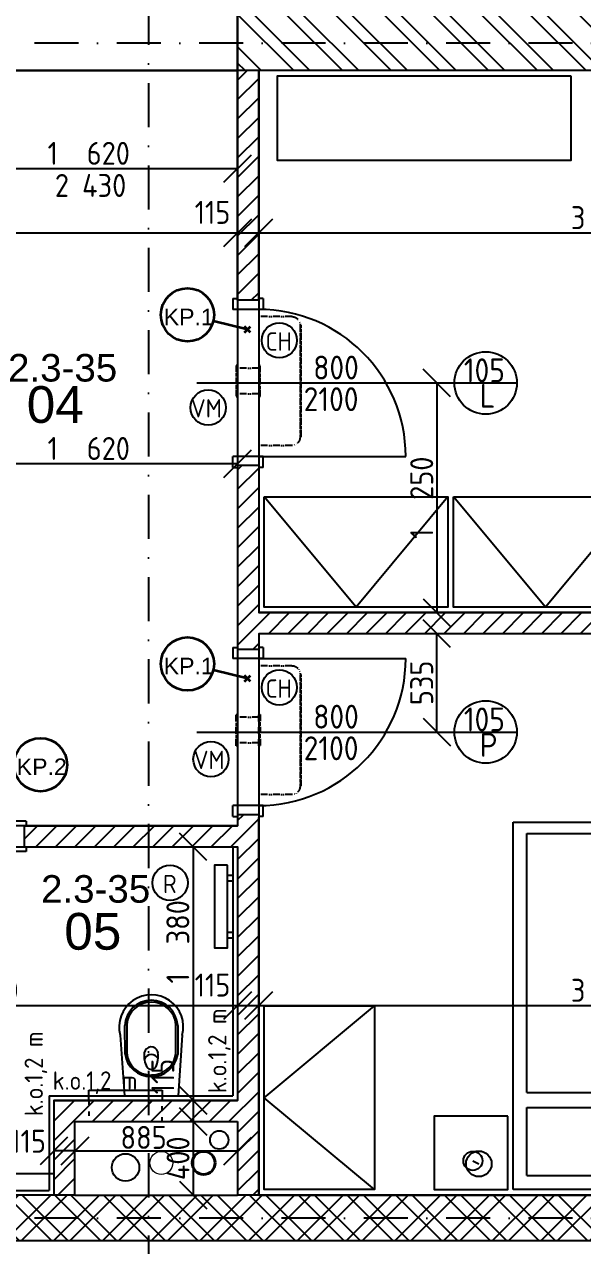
# Model space of a CAD drawing. Extents: x 4511820 to 5180432, y -1526536 to -944957.
# Drawn here: x 5104072 to 5107110, y -1225649 to -1219003 of the extents above; entities that cross this region are included whole.
import ezdxf

# ---------------------------------------------------------------- set-up
doc = ezdxf.new("R2010")
doc.units = 0
doc.header["$MEASUREMENT"] = 0
for name, pattern in [('ACAD_ISO03W100', [30, 12, -18]), ('ACAD_ISO12W100', [22, 12, -3, 0.5, -3, 0.5, -3]), ('BODKOCIARKOVANA_3', [5.6, 3, -1.3, 0, -1.3])]:
    doc.linetypes.add(name, pattern=pattern)
doc.layers.get('0').update_dxf_attribs({"linetype": 'CONTINUOUS'})
doc.layers.get('Defpoints').update_dxf_attribs({"color": 61, "linetype": 'CONTINUOUS'})
for name, color, linetype in [('DVERE', 45, 'CONTINUOUS'), ('KÓTY', 4, 'CONTINUOUS'), ('MÚRY', 1, 'CONTINUOUS'), ('osi', 253, 'CONTINUOUS'), ('Plochy', 41, 'CONTINUOUS'), ('POPIS', 7, 'CONTINUOUS'), ('TENKÁ', 7, 'CONTINUOUS'), ('tzb', 153, 'CONTINUOUS'), ('Z-Kúrenie', 101, 'CONTINUOUS'), ('ZARIADENIE', 47, 'CONTINUOUS'), ('ZARIADOVACIE', 144, 'CONTINUOUS'), ('ZZ-chladenie', 133, 'CONTINUOUS'), ('zz-vetr', 52, 'CONTINUOUS'), ('ŠRAFY', 82, 'CONTINUOUS')]:
    doc.layers.add(name, color=color, linetype=linetype)
for name, color, linetype, lineweight in [('preklady', 74, 'CONTINUOUS', 35), ('zz-kanal-daždová', 136, 'CONTINUOUS', 40), ('zz-kanal-splaskova', 37, 'CONTINUOUS', 18)]:
    doc.layers.add(name, color=color, linetype=linetype, lineweight=lineweight)
doc.styles.add('ARIAL', font='arial.ttf')
doc.styles.add('STYLE1', font='isocp.shx')
doc.dimstyles.new('STANDARD-50', dxfattribs={"dimtxt": 125, "dimasz": 150, "dimexe": 10, "dimexo": 200, "dimgap": 20, "dimtad": 1, "dimdsep": 46, "dimlunit": 6, "dimtxsty": 'STYLE1', "dimblk1": 'OBLIQUE', "dimblk2": 'OBLIQUE', "dimsah": 1, "dimcen": 2.5, "dimse1": 1, "dimse2": 1, "dimadec": 0, "dimazin": 0, "dimtfac": 1, "dimtmove": 1, "dimatfit": 3, "dimldrblk": 'OBLIQUE', "dimfxl": 1, "dimtolj": 1, "dimtzin": 0, "dimarcsym": 0})
pattern_1 = [(45, (515270.5, 214751.965), (-53.0330086, 53.0330086), [])]

# ---------------------------------------------------------------- blocks, each defined once
blk = doc.blocks.new('DVOJPOSTEL')
at = {"layer": 'ZARIADENIE', "ltscale": 0.25}
for p, q in [((4444359, -1314665.2), (4444359, -1312665.2)), ((4444359, -1312665.2), (4446159, -1312665.2)), ((4445259, -1312665.2), (4445259, -1314665.2)), ((4446159, -1312665.2), (4446159, -1314665.2)), ((4444139.6, -1312821.2), (4444171.8, -1312805.1)), ((4446378.4, -1312821.2), (4446346.2, -1312805.1)), ((4446159, -1314665.2), (4444359, -1314665.2))]:
    blk.add_line(p, q, dxfattribs=at)
at = {"layer": 'ZARIADENIE', "color": 76, "ltscale": 0.25}
for p, q in [((4444432.3, -1312741.6), (4445177.9, -1312741.6)), ((4444432.3, -1312741.6), (4444432.3, -1313110.9)), ((4445177.9, -1312741.6), (4445177.9, -1313110.9)), ((4446085.7, -1312741.6), (4445340.1, -1312741.6)), ((4445340.1, -1312741.6), (4445340.1, -1313110.9)), ((4446085.7, -1312741.6), (4446085.7, -1313110.9)), ((4444432.3, -1313110.9), (4445177.9, -1313110.9)), ((4446085.7, -1313110.9), (4445340.1, -1313110.9)), ((4444432.3, -1313193.6), (4444432.3, -1314603.6)), ((4444432.3, -1313193.6), (4445027.9, -1313193.6)), ((4445027.9, -1313193.6), (4445177.9, -1313343.6)), ((4445027.9, -1313193.6), (4445027.9, -1313343.6)), ((4445490.1, -1313193.6), (4445340.1, -1313343.6)), ((4446085.7, -1313193.6), (4445490.1, -1313193.6)), ((4445490.1, -1313193.6), (4445490.1, -1313343.6)), ((4446085.7, -1313193.6), (4446085.7, -1314603.6)), ((4445027.9, -1313343.6), (4445177.9, -1313343.6)), ((4445177.9, -1313343.6), (4445177.9, -1314603.6)), ((4445340.1, -1313343.6), (4445340.1, -1314603.6)), ((4445490.1, -1313343.6), (4445340.1, -1313343.6)), ((4444432.3, -1314603.6), (4445177.9, -1314603.6)), ((4446085.7, -1314603.6), (4445340.1, -1314603.6))]:
    blk.add_line(p, q, dxfattribs=at)
at = {"layer": 'ZARIADENIE'}
for points in [[(4444329, -1313065.2), (4443929, -1313065.2), (4443929, -1312665.2), (4444329, -1312665.2)], [(4446189, -1313065.2), (4446589, -1313065.2), (4446589, -1312665.2), (4446189, -1312665.2)]]:
    blk.add_lwpolyline(points, close=True, dxfattribs=at)
at = {"layer": 'ZARIADENIE', "ltscale": 0.25}
for centre, radius in [((4444171.8, -1312805.1), 69.7), ((4446346.2, -1312805.1), 69.7), ((4444139.6, -1312821.2), 51.9), ((4446378.4, -1312821.2), 51.9)]:
    blk.add_circle(centre, radius, dxfattribs=at)
blk = doc.blocks.new('SKRINA')
at = {"layer": 'ZARIADENIE'}
for p, q in [((4449069, -1324645.2), (4448469, -1324145.2)), ((4448469, -1325145.2), (4449069, -1324645.2))]:
    blk.add_line(p, q, dxfattribs=at)
blk.add_lwpolyline([(4448469, -1324145.2), (4448469, -1325145.2), (4449069, -1325145.2), (4449069, -1324145.2)], close=True, dxfattribs=at)
blk = doc.blocks.new('chlad2')
at = {"layer": 'ZZ-chladenie', "linetype": 'ACAD_ISO12W100', "ltscale": 3}
for p, q in [((5102412.5, -1105747.3), (5102592.5, -1105747.3)), ((5102412.5, -1106448.4), (5102592.5, -1106448.4))]:
    blk.add_line(p, q, dxfattribs=at)
blk.add_lwpolyline([(5102367.5, -1106402), (5102360.8, -1106402), (5102360.8, -1105794.8), (5102367.5, -1105794.8)], close=True, dxfattribs=at)
for centre, start, end in [((5102412.5, -1105792.3), 90, 180), ((5102412.5, -1106403.4), 180, 270)]:
    blk.add_arc(centre, 45, start, end, dxfattribs=at)
blk = doc.blocks.new('_OBLIQUE')
at = {"color": 0, "linetype": 'ByBlock'}
blk.add_line((-0.5, -0.5), (0.5, 0.5), dxfattribs=at)
blk = doc.blocks.new('*D27909')
at = {"layer": 'Defpoints', "color": 0}
for p in [(5102372.5, -1224342.5), (5105232.5, -1224342.5), (5105232.5, -1224342.5)]:
    blk.add_point(p, dxfattribs=at)
at = {"layer": 'KÓTY', "color": 0, "lineweight": -2}
blk.add_line((5102372.5, -1224342.5), (5105232.5, -1224342.5), dxfattribs=at)
at = {"layer": 'KÓTY', "color": 0, "linetype": 'ByBlock', "lineweight": -2, "xscale": 150, "yscale": 150, "zscale": 150, "rotation": 180}
blk.add_blockref('_OBLIQUE', (5102372.5, -1224342.5), dxfattribs=at)
at = {"layer": 'KÓTY', "color": 0, "linetype": 'ByBlock', "lineweight": -2, "xscale": 150, "yscale": 150, "zscale": 150}
blk.add_blockref('_OBLIQUE', (5105232.5, -1224342.5), dxfattribs=at)
at = {"layer": 'KÓTY', "color": 0, "insert": (5103802.5, -1224260), "char_height": 125, "attachment_point": 5, "style": 'STYLE1'}
blk.add_mtext('\\A1;2ﾠ860', dxfattribs=at)
blk = doc.blocks.new('*D27910')
at = {"layer": 'Defpoints', "color": 0}
for p in [(5105232.5, -1224342.5), (5105347.5, -1224342.5), (5105347.5, -1224346.7)]:
    blk.add_point(p, dxfattribs=at)
at = {"layer": 'KÓTY', "color": 0, "lineweight": -2}
blk.add_line((5105232.5, -1224342.5), (5105347.5, -1224342.5), dxfattribs=at)
at = {"layer": 'KÓTY', "color": 0, "linetype": 'ByBlock', "lineweight": -2, "xscale": 150, "yscale": 150, "zscale": 150, "rotation": 180}
blk.add_blockref('_OBLIQUE', (5105232.5, -1224342.5), dxfattribs=at)
at = {"layer": 'KÓTY', "color": 0, "linetype": 'ByBlock', "lineweight": -2, "xscale": 150, "yscale": 150, "zscale": 150}
blk.add_blockref('_OBLIQUE', (5105347.5, -1224342.5), dxfattribs=at)
at = {"layer": 'KÓTY', "color": 0, "insert": (5105096, -1224231.5), "char_height": 125, "attachment_point": 5, "style": 'STYLE1'}
blk.add_mtext('\\A1;115', dxfattribs=at)
blk = doc.blocks.new('*D27911')
at = {"layer": 'Defpoints', "color": 0}
for p in [(5105347.5, -1224346.7), (5109232.5, -1224342.5), (5109232.5, -1224346.7)]:
    blk.add_point(p, dxfattribs=at)
at = {"layer": 'KÓTY', "color": 0, "lineweight": -2}
blk.add_line((5105347.5, -1224342.5), (5109232.5, -1224342.5), dxfattribs=at)
at = {"layer": 'KÓTY', "color": 0, "linetype": 'ByBlock', "lineweight": -2, "xscale": 150, "yscale": 150, "zscale": 150, "rotation": 180}
blk.add_blockref('_OBLIQUE', (5105347.5, -1224342.5), dxfattribs=at)
at = {"layer": 'KÓTY', "color": 0, "linetype": 'ByBlock', "lineweight": -2, "xscale": 150, "yscale": 150, "zscale": 150}
blk.add_blockref('_OBLIQUE', (5109232.5, -1224342.5), dxfattribs=at)
at = {"layer": 'KÓTY', "color": 0, "insert": (5107290, -1224260), "char_height": 125, "attachment_point": 5, "style": 'STYLE1'}
blk.add_mtext('\\A1;3ﾠ885', dxfattribs=at)
blk = doc.blocks.new('*D27927')
at = {"layer": 'Defpoints', "color": 0}
for p in [(5106248.3, -1222319.2), (5106317, -1222319.2), (5106412.8, -1222854.2)]:
    blk.add_point(p, dxfattribs=at)
at = {"layer": 'KÓTY', "color": 0, "lineweight": -2}
blk.add_line((5106317, -1222854.2), (5106317, -1222319.2), dxfattribs=at)
at = {"layer": 'KÓTY', "color": 0, "linetype": 'ByBlock', "lineweight": -2, "xscale": 150, "yscale": 150, "zscale": 150}
for p, rotation in [((5106317, -1222319.2), 90), ((5106317, -1222854.2), 270)]:
    blk.add_blockref('_OBLIQUE', p, dxfattribs=dict(at, rotation=rotation))
at = {"layer": 'KÓTY', "color": 0, "insert": (5106234.5, -1222586.7), "char_height": 125, "attachment_point": 5, "rotation": 90, "style": 'STYLE1'}
blk.add_mtext('\\A1;535', dxfattribs=at)
blk = doc.blocks.new('*D27928')
at = {"layer": 'Defpoints', "color": 0}
for p in [(5106040.3, -1220954.2), (5106040.3, -1222204.2), (5106317, -1222204.2)]:
    blk.add_point(p, dxfattribs=at)
at = {"layer": 'KÓTY', "color": 0, "lineweight": -2}
blk.add_line((5106317, -1220954.2), (5106317, -1222204.2), dxfattribs=at)
at = {"layer": 'KÓTY', "color": 0, "linetype": 'ByBlock', "lineweight": -2, "xscale": 150, "yscale": 150, "zscale": 150}
for p, rotation in [((5106317, -1220954.2), 90), ((5106317, -1222204.2), 270)]:
    blk.add_blockref('_OBLIQUE', p, dxfattribs=dict(at, rotation=rotation))
at = {"layer": 'KÓTY', "color": 0, "insert": (5106234.5, -1221579.2), "char_height": 125, "attachment_point": 5, "rotation": 90, "style": 'STYLE1'}
blk.add_mtext('\\A1;1ﾠ250', dxfattribs=at)
blk = doc.blocks.new('*D27947')
at = {"layer": 'Defpoints', "color": 0}
for p in [(5105232.5, -1220137), (5105347.5, -1220137), (5105347.5, -1220141.2)]:
    blk.add_point(p, dxfattribs=at)
at = {"layer": 'KÓTY', "color": 0, "lineweight": -2}
blk.add_line((5105232.5, -1220137), (5105347.5, -1220137), dxfattribs=at)
at = {"layer": 'KÓTY', "color": 0, "linetype": 'ByBlock', "lineweight": -2, "xscale": 150, "yscale": 150, "zscale": 150, "rotation": 180}
blk.add_blockref('_OBLIQUE', (5105232.5, -1220137), dxfattribs=at)
at = {"layer": 'KÓTY', "color": 0, "linetype": 'ByBlock', "lineweight": -2, "xscale": 150, "yscale": 150, "zscale": 150}
blk.add_blockref('_OBLIQUE', (5105347.5, -1220137), dxfattribs=at)
at = {"layer": 'KÓTY', "color": 0, "insert": (5105096, -1220026), "char_height": 125, "attachment_point": 5, "style": 'STYLE1'}
blk.add_mtext('\\A1;115', dxfattribs=at)
blk = doc.blocks.new('*D27948')
at = {"layer": 'Defpoints', "color": 0}
for p in [(5105347.5, -1220141.2), (5109232.5, -1220137), (5109232.5, -1220141.2)]:
    blk.add_point(p, dxfattribs=at)
at = {"layer": 'KÓTY', "color": 0, "lineweight": -2}
blk.add_line((5105347.5, -1220137), (5109232.5, -1220137), dxfattribs=at)
at = {"layer": 'KÓTY', "color": 0, "linetype": 'ByBlock', "lineweight": -2, "xscale": 150, "yscale": 150, "zscale": 150, "rotation": 180}
blk.add_blockref('_OBLIQUE', (5105347.5, -1220137), dxfattribs=at)
at = {"layer": 'KÓTY', "color": 0, "linetype": 'ByBlock', "lineweight": -2, "xscale": 150, "yscale": 150, "zscale": 150}
blk.add_blockref('_OBLIQUE', (5109232.5, -1220137), dxfattribs=at)
at = {"layer": 'KÓTY', "color": 0, "insert": (5107290, -1220054.5), "char_height": 125, "attachment_point": 5, "style": 'STYLE1'}
blk.add_mtext('\\A1;3ﾠ885', dxfattribs=at)
blk = doc.blocks.new('*D27951')
at = {"layer": 'Defpoints', "color": 0}
for p in [(5103612.5, -1219254.2), (5105232.5, -1219254.2), (5105232.5, -1219787)]:
    blk.add_point(p, dxfattribs=at)
at = {"layer": 'KÓTY', "color": 0, "lineweight": -2}
blk.add_line((5103612.5, -1219787), (5105232.5, -1219787), dxfattribs=at)
at = {"layer": 'KÓTY', "color": 0, "linetype": 'ByBlock', "lineweight": -2, "xscale": 150, "yscale": 150, "zscale": 150, "rotation": 180}
blk.add_blockref('_OBLIQUE', (5103612.5, -1219787), dxfattribs=at)
at = {"layer": 'KÓTY', "color": 0, "linetype": 'ByBlock', "lineweight": -2, "xscale": 150, "yscale": 150, "zscale": 150}
blk.add_blockref('_OBLIQUE', (5105232.5, -1219787), dxfattribs=at)
at = {"layer": 'KÓTY', "color": 0, "insert": (5104422.5, -1219704.5), "char_height": 125, "attachment_point": 5, "style": 'STYLE1'}
blk.add_mtext('\\A1;1ﾠ620', dxfattribs=at)
blk = doc.blocks.new('*D27953')
at = {"layer": 'Defpoints', "color": 0}
for p in [(5104232.5, -1225259.2), (5103300, -1225374.2), (5104232.5, -1225374.2)]:
    blk.add_point(p, dxfattribs=at)
at = {"layer": 'KÓTY', "color": 0, "lineweight": -2}
blk.add_line((5103300, -1225259.2), (5103300, -1225374.2), dxfattribs=at)
at = {"layer": 'KÓTY', "color": 0, "linetype": 'ByBlock', "lineweight": -2, "xscale": 150, "yscale": 150, "zscale": 150}
for p, rotation in [((5103300, -1225259.2), 90), ((5103300, -1225374.2), 270)]:
    blk.add_blockref('_OBLIQUE', p, dxfattribs=dict(at, rotation=rotation))
at = {"layer": 'KÓTY', "color": 0, "insert": (5103251, -1225074), "char_height": 125, "attachment_point": 5, "rotation": 90, "style": 'STYLE1'}
blk.add_mtext('\\A1;115', dxfattribs=at)
blk = doc.blocks.new('*D27954')
at = {"layer": 'Defpoints', "color": 0}
for p in [(5104347.5, -1224974.2), (5105232.5, -1224974.2), (5105232.5, -1225134)]:
    blk.add_point(p, dxfattribs=at)
at = {"layer": 'KÓTY', "color": 0, "lineweight": -2}
blk.add_line((5104347.5, -1225134), (5105232.5, -1225134), dxfattribs=at)
at = {"layer": 'KÓTY', "color": 0, "linetype": 'ByBlock', "lineweight": -2, "xscale": 150, "yscale": 150, "zscale": 150, "rotation": 180}
blk.add_blockref('_OBLIQUE', (5104347.5, -1225134), dxfattribs=at)
at = {"layer": 'KÓTY', "color": 0, "linetype": 'ByBlock', "lineweight": -2, "xscale": 150, "yscale": 150, "zscale": 150}
blk.add_blockref('_OBLIQUE', (5105232.5, -1225134), dxfattribs=at)
at = {"layer": 'KÓTY', "color": 0, "insert": (5104720.9, -1225060.5), "char_height": 125, "attachment_point": 5, "style": 'STYLE1'}
blk.add_mtext('\\A1;885', dxfattribs=at)
blk = doc.blocks.new('*D27955')
at = {"layer": 'Defpoints', "color": 0}
for p in [(5104232.5, -1224974.2), (5104347.5, -1224974.2), (5104232.5, -1225134)]:
    blk.add_point(p, dxfattribs=at)
at = {"layer": 'KÓTY', "color": 0, "lineweight": -2}
blk.add_line((5104347.5, -1225134), (5104232.5, -1225134), dxfattribs=at)
at = {"layer": 'KÓTY', "color": 0, "linetype": 'ByBlock', "lineweight": -2, "xscale": 150, "yscale": 150, "zscale": 150, "rotation": 180}
blk.add_blockref('_OBLIQUE', (5104232.5, -1225134), dxfattribs=at)
at = {"layer": 'KÓTY', "color": 0, "linetype": 'ByBlock', "lineweight": -2, "xscale": 150, "yscale": 150, "zscale": 150}
blk.add_blockref('_OBLIQUE', (5104347.5, -1225134), dxfattribs=at)
at = {"layer": 'KÓTY', "color": 0, "insert": (5104092.5, -1225081.5), "char_height": 125, "attachment_point": 5, "style": 'STYLE1'}
blk.add_mtext('\\A1;115', dxfattribs=at)
blk = doc.blocks.new('*D27956')
at = {"layer": 'Defpoints', "color": 0}
for p in [(5105143.5, -1224974.2), (5104991, -1225374.2), (5105143.5, -1225374.2)]:
    blk.add_point(p, dxfattribs=at)
at = {"layer": 'KÓTY', "color": 0, "lineweight": -2}
blk.add_line((5104991, -1224974.2), (5104991, -1225374.2), dxfattribs=at)
at = {"layer": 'KÓTY', "color": 0, "linetype": 'ByBlock', "lineweight": -2, "xscale": 150, "yscale": 150, "zscale": 150}
for p, rotation in [((5104991, -1224974.2), 90), ((5104991, -1225374.2), 270)]:
    blk.add_blockref('_OBLIQUE', p, dxfattribs=dict(at, rotation=rotation))
at = {"layer": 'KÓTY', "color": 0, "insert": (5104908.5, -1225174.2), "char_height": 125, "attachment_point": 5, "rotation": 90, "style": 'STYLE1'}
blk.add_mtext('\\A1;400', dxfattribs=at)
blk = doc.blocks.new('*D27957')
at = {"layer": 'Defpoints', "color": 0}
for p in [(5105143.5, -1224859.2), (5104991, -1224974.2), (5105143.5, -1224974.2)]:
    blk.add_point(p, dxfattribs=at)
at = {"layer": 'KÓTY', "color": 0, "lineweight": -2}
blk.add_line((5104991, -1224859.2), (5104991, -1224974.2), dxfattribs=at)
at = {"layer": 'KÓTY', "color": 0, "linetype": 'ByBlock', "lineweight": -2, "xscale": 150, "yscale": 150, "zscale": 150}
for p, rotation in [((5104991, -1224859.2), 90), ((5104991, -1224974.2), 270)]:
    blk.add_blockref('_OBLIQUE', p, dxfattribs=dict(at, rotation=rotation))
at = {"layer": 'KÓTY', "color": 0, "insert": (5104825.5, -1224729), "char_height": 125, "attachment_point": 5, "rotation": 90, "style": 'STYLE1'}
blk.add_mtext('\\A1;115', dxfattribs=at)
blk = doc.blocks.new('*D27958')
at = {"layer": 'Defpoints', "color": 0}
for p in [(5105143.5, -1223479.2), (5104991, -1224859.2), (5105143.5, -1224859.2)]:
    blk.add_point(p, dxfattribs=at)
at = {"layer": 'KÓTY', "color": 0, "lineweight": -2}
blk.add_line((5104991, -1223479.2), (5104991, -1224859.2), dxfattribs=at)
at = {"layer": 'KÓTY', "color": 0, "linetype": 'ByBlock', "lineweight": -2, "xscale": 150, "yscale": 150, "zscale": 150}
for p, rotation in [((5104991, -1223479.2), 90), ((5104991, -1224859.2), 270)]:
    blk.add_blockref('_OBLIQUE', p, dxfattribs=dict(at, rotation=rotation))
at = {"layer": 'KÓTY', "color": 0, "insert": (5104907.5, -1223996), "char_height": 125, "attachment_point": 5, "rotation": 90, "style": 'STYLE1'}
blk.add_mtext('\\A1;1ﾠ380', dxfattribs=at)
blk = doc.blocks.new('*D27960')
at = {"layer": 'Defpoints', "color": 0}
for p in [(5105232.5, -1221393.5), (5103612.5, -1221874.2), (5105232.5, -1221874.2)]:
    blk.add_point(p, dxfattribs=at)
at = {"layer": 'KÓTY', "color": 0, "lineweight": -2}
blk.add_line((5103612.5, -1221393.5), (5105232.5, -1221393.5), dxfattribs=at)
at = {"layer": 'KÓTY', "color": 0, "linetype": 'ByBlock', "lineweight": -2, "xscale": 150, "yscale": 150, "zscale": 150, "rotation": 180}
blk.add_blockref('_OBLIQUE', (5103612.5, -1221393.5), dxfattribs=at)
at = {"layer": 'KÓTY', "color": 0, "linetype": 'ByBlock', "lineweight": -2, "xscale": 150, "yscale": 150, "zscale": 150}
blk.add_blockref('_OBLIQUE', (5105232.5, -1221393.5), dxfattribs=at)
at = {"layer": 'KÓTY', "color": 0, "insert": (5104422.5, -1221311), "char_height": 125, "attachment_point": 5, "style": 'STYLE1'}
blk.add_mtext('\\A1;1ﾠ620', dxfattribs=at)
blk = doc.blocks.new('*D27962')
at = {"layer": 'Defpoints', "color": 0}
for p in [(5096312.5, -1219254.2), (5105232.5, -1219254.2), (5105232.5, -1220137)]:
    blk.add_point(p, dxfattribs=at)
at = {"layer": 'KÓTY', "color": 0, "lineweight": -2}
blk.add_line((5096312.5, -1220137), (5105232.5, -1220137), dxfattribs=at)
at = {"layer": 'KÓTY', "color": 0, "linetype": 'ByBlock', "lineweight": -2, "xscale": 150, "yscale": 150, "zscale": 150, "rotation": 180}
blk.add_blockref('_OBLIQUE', (5096312.5, -1220137), dxfattribs=at)
at = {"layer": 'KÓTY', "color": 0, "linetype": 'ByBlock', "lineweight": -2, "xscale": 150, "yscale": 150, "zscale": 150}
blk.add_blockref('_OBLIQUE', (5105232.5, -1220137), dxfattribs=at)
at = {"layer": 'KÓTY', "color": 0, "insert": (5100772.5, -1220054.5), "char_height": 125, "attachment_point": 5, "style": 'STYLE1'}
blk.add_mtext('\\A1;8ﾠ920', dxfattribs=at)

msp = doc.modelspace()

# ---------------------------------------------------------------- hatches: boundary and pattern name
at = {"layer": 'ŠRAFY'}
h = msp.add_hatch(dxfattribs=at)
h.set_pattern_fill('ANSI32', color=256, scale=500, angle=90)
h.set_pattern_definition([(135, (515810.9, -44587.94), (-132.5825215, -132.5825215), []), (135, (515810.9, -44499.55), (-132.5825215, -132.5825215), [])])
h.paths.add_polyline_path([(5105347.5, -1219254.226), (5109232.5, -1219254.226), (5109232.5, -1218954.226), (5105347.5, -1218954.226), (5105232.5, -1218954.226), (5105232.5, -1219254.226)])
at = {"layer": 'ŠRAFY', "ltscale": 0.25}
h = msp.add_hatch(dxfattribs=at)
h.set_pattern_fill('ANSI31', color=256, scale=600, style=0)
h.set_pattern_definition(pattern_1)
h.paths.add_polyline_path([(5105232.5, -1220494.226), (5105232.5, -1220504.226), (5105347.5, -1220504.226), (5105347.5, -1220494.226), (5105347.5, -1219254.226), (5105232.5, -1219254.226)])
h = msp.add_hatch(dxfattribs=at)
h.set_pattern_fill('ANSI31', color=256, scale=600, style=0)
h.set_pattern_definition(pattern_1)
h.paths.add_polyline_path([(5109232.5, -1222319.226), (5109232.5, -1222204.226), (5105347.5, -1222204.226), (5105347.5, -1221404.226), (5105232.5, -1221404.226), (5105232.5, -1222404.226), (5105347.5, -1222404.226), (5105347.5, -1222319.226)])
h = msp.add_hatch(dxfattribs=at)
h.set_pattern_fill('ANSI31', color=256, scale=600, style=0)
h.set_pattern_definition(pattern_1)
h.paths.add_polyline_path([(5104347.5, -1225374.226), (5104347.5, -1224974.226), (5105232.5, -1224974.226), (5105232.5, -1225374.226), (5105347.5, -1225374.226), (5105347.5, -1223304.226), (5105232.5, -1223304.226), (5105232.5, -1223364.226), (5104072.5, -1223364.226), (5104072.5, -1223479.226), (5105232.5, -1223479.226), (5105232.5, -1224859.226), (5104232.5, -1224859.226), (5104232.5, -1225374.226)])
at = {"layer": 'ŠRAFY'}
h = msp.add_hatch(dxfattribs=at)
h.set_pattern_fill('ANSI32', color=256, scale=500)
h.set_pattern_definition([(45, (515810.9, -45114.18), (-132.5825215, 132.5825215), []), (45, (515899.28, -45114.18), (-132.5825215, 132.5825215), [])])
h.paths.add_polyline_path([(5109232.5, -1225624.226), (5109232.5, -1225374.226), (5105347.5, -1225374.226), (5105232.5, -1225374.226), (5104347.5, -1225374.226), (5104232.5, -1225374.226), (5102372.5, -1225374.226), (5102232.5, -1225374.226), (5096312.5, -1225374.226), (5096312.5, -1225624.226)])
h = msp.add_hatch(dxfattribs=at)
h.set_pattern_fill('ANSI32', color=256, scale=500, angle=90)
h.set_pattern_definition([(135, (515810.9, -45114.18), (-132.5825215, -132.5825215), []), (135, (515810.9, -45025.8), (-132.5825215, -132.5825215), [])])
h.paths.add_polyline_path([(5109232.5, -1225624.226), (5109232.5, -1225374.226), (5105347.5, -1225374.226), (5105232.5, -1225374.226), (5104347.5, -1225374.226), (5104232.5, -1225374.226), (5102372.5, -1225374.226), (5102232.5, -1225374.226), (5096312.5, -1225374.226), (5096312.5, -1225624.226)])

# ---------------------------------------------------------------- linework, layer by layer
at = {"layer": 'DVERE', "ltscale": 0.25}
for p, q in [((5105207.5, -1220494.226), (5105207.5, -1220554.226)), ((5105207.5, -1220494.226), (5105232.5, -1220494.226)), ((5105372.5, -1220494.226), (5105347.5, -1220494.226)), ((5105372.5, -1220494.226), (5105372.5, -1220554.226)), ((5105372.5, -1220554.226), (5105207.5, -1220554.226)), ((5105232.5, -1220554.226), (5105232.5, -1221354.226)), ((5105347.5, -1220554.226), (5105347.5, -1221354.226)), ((5105010.172, -1220954.226), (5106412.828, -1220954.226)), ((5106412.828, -1220954.226), (5106752.828, -1220954.226)), ((5105207.5, -1221414.226), (5105207.5, -1221354.226)), ((5105372.5, -1221354.226), (5105207.5, -1221354.226)), ((5105347.5, -1221354.226), (5106147.5, -1221354.226)), ((5105372.5, -1221414.226), (5105372.5, -1221354.226)), ((5105207.5, -1221414.226), (5105232.5, -1221414.226)), ((5105372.5, -1221414.226), (5105347.5, -1221414.226)), ((5105207.5, -1222394.226), (5105207.5, -1222454.226)), ((5105207.5, -1222394.226), (5105232.5, -1222394.226)), ((5105372.5, -1222394.226), (5105347.5, -1222394.226)), ((5105372.5, -1222394.226), (5105372.5, -1222454.226)), ((5105372.5, -1222454.226), (5105207.5, -1222454.226)), ((5105232.5, -1222454.226), (5105232.5, -1223254.226)), ((5105347.5, -1222454.226), (5105347.5, -1223254.226)), ((5105347.5, -1222454.226), (5106147.5, -1222454.226)), ((5105010.172, -1222854.226), (5106412.828, -1222854.226)), ((5106412.828, -1222854.226), (5106752.828, -1222854.226)), ((5105207.5, -1223314.226), (5105207.5, -1223254.226)), ((5105372.5, -1223254.226), (5105207.5, -1223254.226)), ((5105372.5, -1223314.226), (5105372.5, -1223254.226)), ((5104082.5, -1223339.226), (5104022.5, -1223339.226)), ((5104082.5, -1223339.226), (5104082.5, -1223364.226)), ((5105207.5, -1223314.226), (5105232.5, -1223314.226)), ((5105372.5, -1223314.226), (5105347.5, -1223314.226)), ((5104082.5, -1223504.226), (5104022.5, -1223504.226)), ((5104082.5, -1223479.226), (5104082.5, -1223504.226))]:
    msp.add_line(p, q, dxfattribs=at)
for centre in [(5106582.828, -1220954.226), (5106582.828, -1222854.226)]:
    msp.add_circle(centre, 170, dxfattribs=at)
for centre, start, end in [((5105347.5, -1221354.226), 0, 90), ((5105347.5, -1222454.226), 270, 0)]:
    msp.add_arc(centre, 800, start, end, dxfattribs=at)
at = {"layer": 'MÚRY'}
for p, q in [((5105232.5, -1220504.226), (5105232.5, -1218954.226)), ((5109232.5, -1219254.226), (5105347.5, -1219254.226)), ((5105347.5, -1220504.226), (5105347.5, -1219254.226)), ((5105232.5, -1221404.226), (5105232.5, -1222404.226)), ((5105347.5, -1221404.226), (5105347.5, -1222204.226)), ((5109232.5, -1222204.226), (5105347.5, -1222204.226)), ((5109232.5, -1222319.226), (5105347.5, -1222319.226)), ((5105347.5, -1222319.226), (5105347.5, -1222404.226)), ((5105347.5, -1223304.226), (5105347.5, -1225374.226)), ((5104347.5, -1225374.226), (5104347.5, -1224974.226)), ((5109232.5, -1225374.226), (5105347.5, -1225374.226))]:
    msp.add_line(p, q, dxfattribs=at)
at = {"layer": 'MÚRY', "ltscale": 0.25}
for p, q in [((5105347.5, -1220504.226), (5105232.5, -1220504.226)), ((5105347.5, -1221404.226), (5105232.5, -1221404.226)), ((5105347.5, -1222404.226), (5105232.5, -1222404.226)), ((5105347.5, -1223304.226), (5105232.5, -1223304.226)), ((5105232.5, -1223304.226), (5105232.5, -1223364.226)), ((5104072.5, -1223364.226), (5105232.5, -1223364.226)), ((5104072.5, -1223479.226), (5104072.5, -1223364.226)), ((5105347.5, -1225374.226), (5105347.5, -1223319.226)), ((5104072.5, -1223479.226), (5105232.5, -1223479.226)), ((5105232.5, -1223479.226), (5105232.5, -1224859.226)), ((5104232.5, -1224859.226), (5104232.5, -1225374.226)), ((5104232.5, -1224859.226), (5105232.5, -1224859.226)), ((5104347.5, -1224974.226), (5105232.5, -1224974.226)), ((5105232.5, -1224974.226), (5105232.5, -1225374.226)), ((5104232.5, -1225374.226), (5102372.5, -1225374.226)), ((5104347.5, -1225374.226), (5105232.5, -1225374.226)), ((5104347.5, -1225374.226), (5105232.5, -1225374.226))]:
    msp.add_line(p, q, dxfattribs=at)
at = {"layer": 'osi', "linetype": 'BODKOCIARKOVANA_3', "ltscale": 80}
for p, q in [((5104747.5, -1198261.132), (5104747.5, -1230189.035)), ((5157242.5, -1219104.226), (5093572.5, -1219104.226)), ((5157242.5, -1225499.226), (5093572.5, -1225499.226))]:
    msp.add_line(p, q, dxfattribs=at)
at = {"layer": 'Plochy'}
for points in [[(5103612.5, -1212834.226), (5107232.5, -1212834.226), (5107232.5, -1214589.226), (5105232.5, -1214589.226), (5105232.5, -1219254.226), (5103612.5, -1219254.226)], [(5102372.5, -1223364.226), (5102372.5, -1221874.226), (5103612.5, -1221874.226), (5103612.5, -1219254.226), (5105232.5, -1219254.226), (5105232.5, -1223364.226)], [(5109232.5, -1219254.226), (5105347.5, -1219254.226), (5105347.5, -1222204.226), (5109232.5, -1222204.226)], [(5109232.5, -1222319.226), (5105347.5, -1222319.226), (5105347.5, -1225374.226), (5109232.5, -1225374.226)], [(5102372.5, -1223479.226), (5105232.5, -1223479.226), (5105232.5, -1224859.226), (5104232.5, -1224859.226), (5104232.5, -1225259.226), (5102372.5, -1225259.226)]]:
    msp.add_lwpolyline(points, close=True, dxfattribs=at)
at = {"layer": 'preklady'}
for p, q in [((5105286.884, -1220663.152), (5105100.5, -1220617.881)), ((5105270.266, -1220679.769), (5105303.5, -1220646.535)), ((5105303.501, -1220679.769), (5105270.267, -1220646.535)), ((5105286.884, -1222563.152), (5105100.5, -1222517.881)), ((5105270.266, -1222579.769), (5105303.5, -1222546.535)), ((5105303.501, -1222579.769), (5105270.267, -1222546.535))]:
    msp.add_line(p, q, dxfattribs=at)
at = {"layer": 'preklady', "ltscale": 0.25}
for centre in [(5104959.597, -1220583.656), (5104959.597, -1222483.656), (5104159.715, -1223032.073)]:
    msp.add_circle(centre, 145, dxfattribs=at)
at = {"layer": 'TENKÁ', "linetype": 'ACAD_ISO12W100', "ltscale": 10}
msp.add_line((5103612.5, -1219254.226), (5105232.5, -1219254.226), dxfattribs=at)
at = {"layer": 'TENKÁ'}
for p, q in [((5105347.5, -1219254.226), (5105232.5, -1219254.226)), ((5104347.5, -1225374.226), (5104232.5, -1225374.226)), ((5105347.5, -1225374.226), (5105232.5, -1225374.226)), ((5109772.5, -1225624.226), (5095932.5, -1225624.226))]:
    msp.add_line(p, q, dxfattribs=at)
at = {"layer": 'TENKÁ', "ltscale": 0.25}
for p, q in [((5105207.5, -1223479.226), (5105207.5, -1224834.226)), ((5104207.5, -1224834.226), (5105207.5, -1224834.226)), ((5104207.5, -1224834.226), (5104207.5, -1225349.226)), ((5104207.5, -1225259.226), (5102397.5, -1225259.226)), ((5102397.5, -1225349.226), (5104207.5, -1225349.226))]:
    msp.add_line(p, q, dxfattribs=at)
at = {"layer": 'tzb'}
for p, q in [((5104422.5, -1224859.226), (5104422.5, -1224804.226)), ((5104422.5, -1224804.226), (5104822.5, -1224804.226)), ((5104822.5, -1224804.226), (5104822.5, -1224859.226))]:
    msp.add_line(p, q, dxfattribs=at)
at = {"layer": 'tzb', "linetype": 'ACAD_ISO03W100', "ltscale": 2}
for p, q in [((5104422.5, -1224859.226), (5104422.5, -1224974.226)), ((5104822.5, -1224974.226), (5104822.5, -1224859.226))]:
    msp.add_line(p, q, dxfattribs=at)
at = {"layer": 'Z-Kúrenie', "linetype": 'Continuous'}
for p, q in [((5105177.5, -1223633.636), (5105207.5, -1223633.636)), ((5105177.5, -1223663.636), (5105207.5, -1223663.636)), ((5105177.5, -1223943.636), (5105207.5, -1223943.636)), ((5105177.5, -1223973.636), (5105207.5, -1223973.636))]:
    msp.add_line(p, q, dxfattribs=at)
msp.add_lwpolyline([(5105177.5, -1223578.636), (5105107.5, -1223578.636), (5105107.5, -1224028.636), (5105177.5, -1224028.636)], close=True, dxfattribs=at)
msp.add_circle((5104865.087, -1223675.033), 96, dxfattribs=at)
at = {"layer": 'ZARIADENIE', "color": 45, "ltscale": 0.25}
msp.add_lwpolyline([(5107047.5, -1219284.226), (5105447.5, -1219284.226), (5105447.5, -1219741.993), (5107047.5, -1219741.993)], close=True, dxfattribs=at)
at = {"layer": 'ZARIADOVACIE'}
for p, q in [((5104593.687, -1224504.228), (5104616.763, -1224834.226)), ((5104619.955, -1224607.092), (5104618.829, -1224451.937)), ((5104628.853, -1224445.763), (5104628.853, -1224600.423)), ((5104896.863, -1224588.584), (5104896.863, -1224445.763)), ((5104906.718, -1224451.937), (5104906.718, -1224609.345)), ((5104931.313, -1224504.227), (5104908.237, -1224834.226))]:
    msp.add_line(p, q, dxfattribs=at)
at = {"layer": 'ZARIADOVACIE', "linetype": 'Continuous'}
for p, q in [((5104799.064, -1224595.228), (5104799.226, -1224598.938)), ((5104760.801, -1224729.346), (5104763.618, -1224729.91)), ((5104762.5, -1224721.258), (5104763.396, -1224720.436))]:
    msp.add_line(p, q, dxfattribs=at)
for centre, radius, start, end in [((5104762.5, -1224458.994), 174.768, 345.0001659, 195.0000971), ((5104762.773, -1224458.311), 144.085, 2.5354705, 177.4645295), ((5104762.858, -1224458.87), 134.645, 5.5866142, 174.4133858), ((5104762.5, -1224604.914), 37.825, 14.8361986, 173.2743176), ((5104759.448, -1224588.646), 140.707, 187.5329625, 270.5509934), ((5104761.569, -1224587.961), 133.3, 185.3645776, 270.3999066), ((5104858.274, -1224616.309), 134.275, 173.2316501, 207.4086488), ((5104763.068, -1224650.629), 41.261, 26.767028, 156.4090437), ((5104764.98, -1224588.563), 131.883, 269.3117787, 359.9908706), ((5104763.937, -1224585.082), 144.828, 269.8740938, 350.3558141), ((5104662.387, -1224618.318), 138.205, 334.4779775, 8.0607786), ((5104762.995, -1224660.518), 29.701, 216.3440365, 324.2662055)]:
    msp.add_arc(centre, radius, start, end, dxfattribs=at)
at = {"layer": 'ZZ-chladenie'}
for centre in [(5105459.776, -1220722.489), (5105459.776, -1222611.555)]:
    msp.add_circle(centre, 96, dxfattribs=at)
at = {"layer": 'zz-kanal-daždová'}
msp.add_circle((5105047.5, -1225199.226), 62.5, dxfattribs=at)
at = {"layer": 'zz-kanal-splaskova'}
msp.add_circle((5104817.5, -1225199.226), 62.5, dxfattribs=at)
at = {"layer": 'zz-vetr', "linetype": 'ACAD_ISO12W100', "lineweight": -2, "ltscale": 3}
for p, q in [((5105347.5, -1220873.671), (5105232.5, -1220873.671)), ((5105347.5, -1221013.671), (5105232.5, -1221013.671)), ((5105347.5, -1222773.671), (5105232.5, -1222773.671)), ((5105347.5, -1222913.671), (5105232.5, -1222913.671))]:
    msp.add_line(p, q, dxfattribs=at)
for points in [[(5105225.5, -1221028.671), (5105232.5, -1221028.671), (5105232.5, -1220858.671), (5105225.5, -1220858.671)], [(5105347.5, -1221028.671), (5105354.5, -1221028.671), (5105354.5, -1220858.671), (5105347.5, -1220858.671)], [(5105225.5, -1222759.226), (5105232.5, -1222759.226), (5105232.5, -1222929.226), (5105225.5, -1222929.226)], [(5105347.5, -1222759.226), (5105354.5, -1222759.226), (5105354.5, -1222929.226), (5105347.5, -1222929.226)]]:
    msp.add_lwpolyline(points, close=True, dxfattribs=at)
at = {"layer": 'zz-vetr'}
for centre, radius in [((5105072.484, -1221088.351), 96), ((5105087.535, -1223001.924), 96), ((5105132.5, -1225074.226), 50), ((5104622.5, -1225224.226), 75)]:
    msp.add_circle(centre, radius, dxfattribs=at)

# ---------------------------------------------------------------- block references
at = {"layer": 'ZARIADENIE', "color": 2, "xscale": -1, "rotation": 89.9999999999999}
for p in [(3781232.309, 3226894.774), (3782262.309, 3226894.774)]:
    msp.add_blockref('SKRINA', p, dxfattribs=at)
at = {"layer": 'ZARIADENIE', "color": 2, "rotation": 180}
msp.add_blockref('DVOJPOSTEL', (9552891.5, -2538009.418), dxfattribs=at)
at = {"layer": 'ZARIADENIE', "color": 2, "xscale": -1}
msp.add_blockref('SKRINA', (9554446.5, 99800.965), dxfattribs=at)
at = {"layer": 'ZZ-chladenie', "xscale": -1}
for p in [(10207940, -114845.81), (10207940, -116745.81)]:
    msp.add_blockref('chlad2', p, dxfattribs=at)

# ---------------------------------------------------------------- texts
at = {"layer": 'DVERE', "style": 'STYLE1'}
for s, p in [('105', (5106463.798, -1220950.726)), ('L', (5106550.798, -1221089.363)), ('105', (5106463.798, -1222850.726)), ('P', (5106550.798, -1222989.363))]:
    msp.add_text(s, height=130, dxfattribs=at).set_placement(p)
at = {"layer": 'KÓTY', "insert": (5104432.498, -1219879.492), "char_height": 125, "attachment_point": 5, "style": 'STYLE1'}
msp.add_mtext('\\A1;2 430', dxfattribs=at)
at = {"layer": 'POPIS', "lineweight": 40, "ltscale": 0.25, "style": 'ARIAL'}
for s, height, p in [('2.3-35', 150, (5103983.411, -1220946.614)), ('04', 200, (5104084.938, -1221171.653)), ('2.3-35', 150, (5104162.911, -1223783.114)), ('05', 200, (5104289.311, -1224038.805))]:
    msp.add_text(s, height=height, dxfattribs=at).set_placement(p)
at = {"layer": 'preklady', "linetype": 'Continuous', "lineweight": 20, "style": 'ARIAL'}
for s, p in [('KP.1', (5104830.333, -1220639.913)), ('KP.1', (5104830.333, -1222539.913)), ('KP.2', (5104030.451, -1223088.329))]:
    msp.add_text(s, height=90, dxfattribs=at).set_placement(p)
at = {"layer": 'TENKÁ', "linetype": 'Continuous', "style": 'STYLE1'}
for s, height, p in [('800', 130, (5105643.989, -1220935.643)), ('2100', 130, (5105592.215, -1221107.75)), ('800', 130, (5105643.989, -1222835.643)), ('2100', 130, (5105592.215, -1223007.75)), ('k.o.1,2 m', 100, (5104226.317, -1224801.04))]:
    msp.add_text(s, height=height, dxfattribs=at).set_placement(p)
for p in [(5105171.922, -1224820.066), (5104173.252, -1224945.264)]:
    msp.add_text('k.o.1,2 m', height=100, rotation=90, dxfattribs=at).set_placement(p)
at = {"layer": 'Z-Kúrenie', "linetype": 'Continuous', "style": 'STYLE1'}
msp.add_text('R', height=100, dxfattribs=at).set_placement((5104826.46, -1223731.232))
at = {"layer": 'ZZ-chladenie', "style": 'STYLE1'}
for p in [(5105385.149, -1220778.689), (5105385.149, -1222667.754)]:
    msp.add_text('CH', height=100, dxfattribs=at).set_placement(p)
at = {"layer": 'zz-vetr', "style": 'STYLE1'}
for p in [(5104978.177, -1221142.364), (5104993.228, -1223055.937)]:
    msp.add_text('VM', height=100, dxfattribs=at).set_placement(p)

# ---------------------------------------------------------------- dimensions: what is measured, and where the dimension line sits
at = {"layer": 'KÓTY'}
for base, p1, p2, picture, middle in [((5105232.5, -1220137.035), (5096312.5, -1219254.226), (5105232.5, -1219254.226), '*D27962', (5100772.5, -1220054.492)), ((5105232.5, -1219787.035), (5103612.5, -1219254.226), (5105232.5, -1219254.226), '*D27951', (5104422.5, -1219704.492)), ((5109232.5, -1220137.035), (5105347.5, -1220141.226), (5109232.5, -1220141.226), '*D27948', (5107290, -1220054.492)), ((5105232.5, -1221393.535), (5103612.5, -1221874.226), (5105232.5, -1221874.226), '*D27960', (5104422.5, -1221310.992)), ((5105232.5, -1224342.535), (5102372.5, -1224342.535), (5105232.5, -1224342.535), '*D27909', (5103802.5, -1224259.992)), ((5109232.5, -1224342.535), (5105347.5, -1224346.726), (5109232.5, -1224346.726), '*D27911', (5107290, -1224259.992))]:
    dim = msp.add_linear_dim(base=base, p1=p1, p2=p2, dimstyle='STANDARD-50', dxfattribs=at)
    dim.commit()
    dim.dimension.update_dxf_attribs({"geometry": picture, "text_midpoint": middle})
for base, p1, p2, picture, middle in [((5105347.5, -1220137.035), (5105232.5, -1220137.035), (5105347.5, -1220141.226), '*D27947', (5105096, -1220108.535)), ((5105347.5, -1224342.535), (5105232.5, -1224342.535), (5105347.5, -1224346.726), '*D27910', (5105096, -1224314.035)), ((5104232.5, -1225134.035), (5104347.5, -1224974.226), (5104232.5, -1224974.226), '*D27955', (5104092.5, -1225164.035)), ((5105232.5, -1225134.035), (5104347.5, -1224974.226), (5105232.5, -1224974.226), '*D27954', (5104720.9, -1225142.994))]:
    dim = msp.add_linear_dim(base=base, p1=p1, p2=p2, dimstyle='STANDARD-50', dxfattribs=at)
    dim.commit()
    dim.dimension.update_dxf_attribs({"geometry": picture, "text_midpoint": middle, "dimtype": 160})
for base, p1, p2, picture, middle in [((5106317, -1222204.226), (5106040.32, -1220954.226), (5106040.32, -1222204.226), '*D27928', (5106234.457, -1221579.226)), ((5106317, -1222319.226), (5106412.828, -1222854.226), (5106248.328, -1222319.226), '*D27927', (5106234.5, -1222586.726)), ((5104991, -1225374.226), (5105143.5, -1224974.226), (5105143.5, -1225374.226), '*D27956', (5104908.5, -1225174.226))]:
    dim = msp.add_linear_dim(base=base, p1=p1, p2=p2, angle=90, dimstyle='STANDARD-50', dxfattribs=at)
    dim.commit()
    dim.dimension.update_dxf_attribs({"geometry": picture, "text_midpoint": middle})
for base, p1, p2, picture, middle in [((5104991, -1224859.226), (5105143.5, -1223479.226), (5105143.5, -1224859.226), '*D27958', (5104990, -1223996.035)), ((5104991, -1224974.226), (5105143.5, -1224859.226), (5105143.5, -1224974.226), '*D27957', (5104908, -1224729.035)), ((5103300, -1225374.226), (5104232.5, -1225259.226), (5104232.5, -1225374.226), '*D27953', (5103333.5, -1225074.035))]:
    dim = msp.add_linear_dim(base=base, p1=p1, p2=p2, angle=90, dimstyle='STANDARD-50', dxfattribs=at)
    dim.commit()
    dim.dimension.update_dxf_attribs({"geometry": picture, "text_midpoint": middle, "dimtype": 160})

doc.saveas('drawing.dxf')
